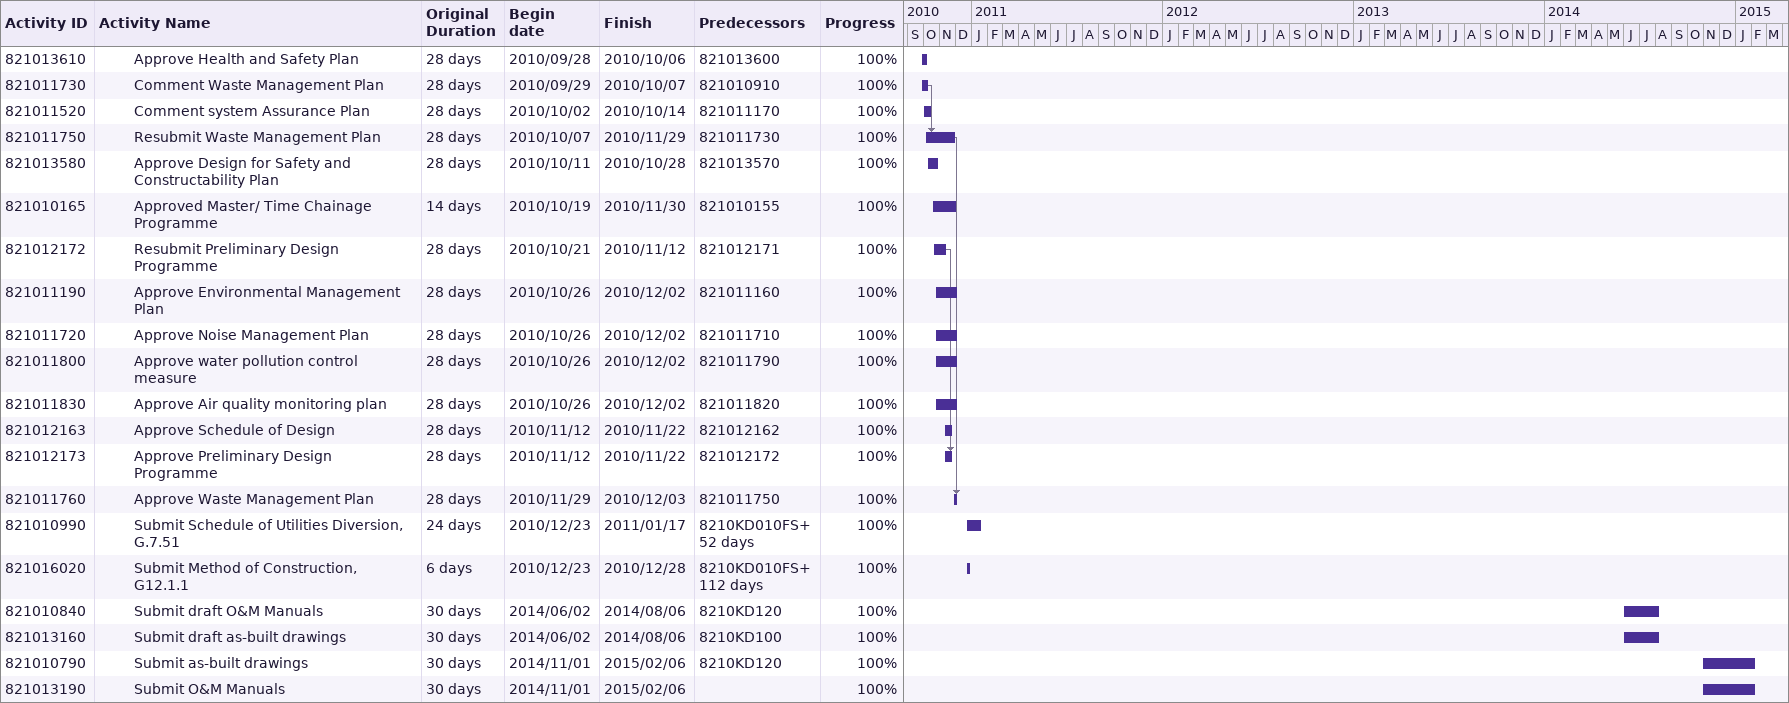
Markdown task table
| ID | Level | Task | Original duration | Start | Finish | Predecessors | % complete |
|---|---|---|---|---|---|---|---|
| 821013610 | 4 | Approve Health and Safety Plan | 28d | 2010-09-28 | 2010-10-06 | 821013600 | 100 |
| 821011730 | 4 | Comment Waste Management Plan | 28d | 2010-09-29 | 2010-10-07 | 821010910 | 100 |
| 821011520 | 4 | Comment system Assurance Plan | 28d | 2010-10-02 | 2010-10-14 | 821011170 | 100 |
| 821011750 | 4 | Resubmit Waste Management Plan | 28d | 2010-10-07 | 2010-11-29 | 821011730 | 100 |
| 821013580 | 4 | Approve Design for Safety and Constructability Plan | 28d | 2010-10-11 | 2010-10-28 | 821013570 | 100 |
| 821010165 | 4 | Approved Master/ Time Chainage Programme | 14d | 2010-10-19 | 2010-11-30 | 821010155 | 100 |
| 821012172 | 4 | Resubmit Preliminary Design Programme | 28d | 2010-10-21 | 2010-11-12 | 821012171 | 100 |
| 821011190 | 4 | Approve Environmental Management Plan | 28d | 2010-10-26 | 2010-12-02 | 821011160 | 100 |
| 821011720 | 4 | Approve Noise Management Plan | 28d | 2010-10-26 | 2010-12-02 | 821011710 | 100 |
| 821011800 | 4 | Approve water pollution control measure | 28d | 2010-10-26 | 2010-12-02 | 821011790 | 100 |
| 821011830 | 4 | Approve Air quality monitoring plan | 28d | 2010-10-26 | 2010-12-02 | 821011820 | 100 |
| 821012163 | 4 | Approve Schedule of Design | 28d | 2010-11-12 | 2010-11-22 | 821012162 | 100 |
| 821012173 | 4 | Approve Preliminary Design Programme | 28d | 2010-11-12 | 2010-11-22 | 821012172 | 100 |
| 821011760 | 4 | Approve Waste Management Plan | 28d | 2010-11-29 | 2010-12-03 | 821011750 | 100 |
| 821010990 | 4 | Submit Schedule of Utilities Diversion, G.7.51 | 24d | 2010-12-23 | 2011-01-17 | 8210KD010FS+52d | 100 |
| 821016020 | 4 | Submit Method of Construction, G12.1.1 | 6d | 2010-12-23 | 2010-12-28 | 8210KD010FS+112d | 100 |
| 821010840 | 4 | Submit draft O&M Manuals | 30d | 2014-06-02 | 2014-08-06 | 8210KD120 | 100 |
| 821013160 | 4 | Submit draft as-built drawings | 30d | 2014-06-02 | 2014-08-06 | 8210KD100 | 100 |
| 821010790 | 4 | Submit as-built drawings | 30d | 2014-11-01 | 2015-02-06 | 8210KD120 | 100 |
| 821013190 | 4 | Submit O&M Manuals | 30d | 2014-11-01 | 2015-02-06 |  | 100 |
